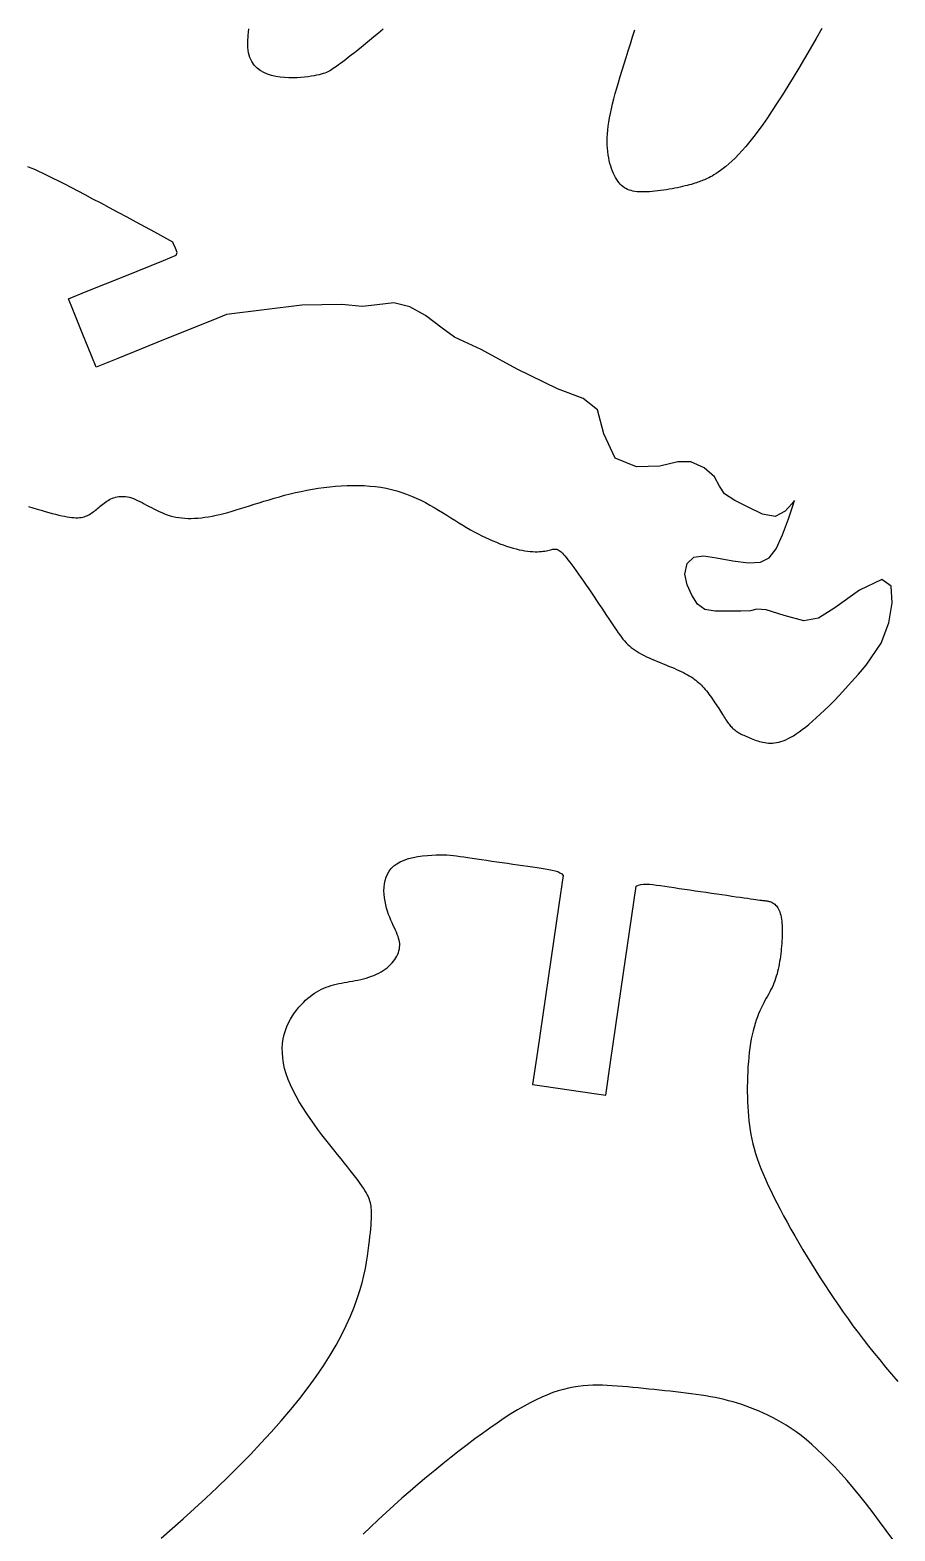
# Model space of a CAD drawing. Header units: millimetres. Extents: x 183 to 709, y 54 to 434.
# Drawn here: x 515.3 to 571.5, y 167.2 to 264.9 of the extents above; entities that cross this region are included whole.
import ezdxf

# ---------------------------------------------------------------- set-up
doc = ezdxf.new("R2010")
doc.units = ezdxf.units.MM

msp = doc.modelspace()

# ---------------------------------------------------------------- linework, layer by layer
for p, q in [((524.606, 250.995), (524.553, 251.123)), ((523.957, 249.928), (524.779, 250.258)), ((524.724, 250.714), (524.606, 250.995)), ((524.842, 250.434), (524.724, 250.714)), ((524.779, 250.258), (524.842, 250.434)), ((521.435, 248.911), (523.957, 249.928)), ((518.912, 247.895), (521.435, 248.911)), ((517.766, 247.433), (518.912, 247.895)), ((518.046, 246.737), (517.766, 247.433)), ((518.663, 245.207), (518.046, 246.737)), ((528.049, 246.402), (527.147, 246.038)), ((532.938, 247.005), (528.049, 246.402)), ((535.555, 247.054), (532.938, 247.005)), ((536.869, 246.937), (535.555, 247.054)), ((537.847, 247.044), (536.869, 246.937)), ((538.936, 247.172), (537.847, 247.044)), ((539.971, 246.909), (538.936, 247.172)), ((541.003, 246.333), (539.971, 246.909)), ((542.083, 245.519), (541.003, 246.333)), ((527.147, 246.038), (524.056, 244.792)), ((542.876, 244.935), (542.083, 245.519)), ((519.28, 243.676), (518.663, 245.207)), ((524.056, 244.792), (520.965, 243.547)), ((543.483, 244.647), (542.876, 244.935)), ((544.607, 244.128), (543.483, 244.647)), ((519.56, 242.981), (519.28, 243.676)), ((520.965, 243.547), (519.56, 242.981)), ((546.955, 242.85), (544.607, 244.128)), ((549.59, 241.577), (546.955, 242.85)), ((551.258, 240.937), (549.59, 241.577)), ((552.185, 240.2), (551.258, 240.937)), ((552.6, 238.637), (552.185, 240.2)), ((553.332, 237.054), (552.6, 238.637)), ((554.718, 236.482), (553.332, 237.054)), ((556.245, 236.531), (554.718, 236.482)), ((557.4, 236.811), (556.245, 236.531)), ((558.256, 236.818), (557.4, 236.811)), ((559.113, 236.433), (558.256, 236.818)), ((559.796, 235.845), (559.113, 236.433)), ((560.128, 235.24), (559.796, 235.845)), ((560.451, 234.738), (560.128, 235.24)), ((561.123, 234.299), (560.451, 234.738)), ((561.993, 233.871), (561.123, 234.299)), ((562.909, 233.404), (561.993, 233.871)), ((564.395, 233.603), (563.734, 233.262)), ((564.834, 234.07), (564.395, 233.603)), ((564.607, 233.1), (564.886, 233.952)), ((564.994, 234.305), (564.834, 234.07)), ((564.886, 233.952), (564.994, 234.305)), ((563.734, 233.262), (562.909, 233.404)), ((564.227, 232.061), (564.607, 233.1)), ((563.812, 231.144), (564.227, 232.061)), ((558.016, 230.187), (558.447, 230.609)), ((558.447, 230.609), (559.079, 230.686)), ((559.079, 230.686), (559.923, 230.558)), ((563.362, 230.565), (563.812, 231.144)), ((557.868, 229.509), (558.016, 230.187)), ((559.923, 230.558), (560.989, 230.362)), ((560.989, 230.362), (562.018, 230.24)), ((562.018, 230.24), (562.787, 230.285)), ((562.787, 230.285), (563.362, 230.565)), ((558.013, 228.799), (557.868, 229.509)), ((558.325, 228.124), (558.013, 228.799)), ((570.686, 229.147), (569.221, 228.459)), ((571.297, 228.726), (570.686, 229.147)), ((571.349, 227.641), (571.297, 228.726)), ((558.683, 227.549), (558.325, 228.124)), ((569.221, 228.459), (567.633, 227.304)), ((559.158, 227.205), (558.683, 227.549)), ((559.848, 227.095), (559.158, 227.205)), ((560.664, 227.095), (559.848, 227.095)), ((561.518, 227.082), (560.664, 227.095)), ((562.135, 227.118), (561.518, 227.082)), ((562.554, 227.216), (562.135, 227.118)), ((563.157, 227.179), (562.554, 227.216)), ((564.329, 226.807), (563.157, 227.179)), ((565.611, 226.464), (564.329, 226.807)), ((567.633, 227.304), (566.571, 226.634)), ((571.137, 226.339), (571.349, 227.641)), ((566.571, 226.634), (565.611, 226.464)), ((570.639, 225.02), (571.137, 226.339)), ((569.67, 223.567), (570.639, 225.02)), ((549.952, 209.89), (549.672, 207.972)), ((554.421, 207.268), (554.702, 209.197)), ((549.672, 207.972), (548.977, 203.204)), ((553.726, 202.505), (554.421, 207.268)), ((548.977, 203.204), (548.281, 198.437)), ((553.031, 197.742), (553.726, 202.505)), ((548.281, 198.437), (547.965, 196.27)), ((552.715, 195.577), (553.031, 197.742)), ((547.965, 196.27), (548.707, 196.162)), ((548.707, 196.162), (550.34, 195.923)), ((550.34, 195.923), (551.973, 195.685)), ((551.973, 195.685), (552.715, 195.577))]:
    msp.add_line(p, q)
for points in [[(538.24, 264.988), (537.932, 264.723), (537.637, 264.474), (537.356, 264.24), (537.09, 264.02), (536.837, 263.814), (536.598, 263.623), (536.373, 263.445), (536.163, 263.28), (535.966, 263.129), (535.784, 262.99), (535.616, 262.864), (535.463, 262.75), (535.324, 262.648), (535.199, 262.557), (535.088, 262.478), (534.989, 262.409), (534.897, 262.348), (534.81, 262.295), (534.725, 262.247), (534.637, 262.204), (534.544, 262.164), (534.443, 262.125), (534.33, 262.087), (534.204, 262.05), (534.064, 262.014), (533.91, 261.979), (533.741, 261.946), (533.555, 261.914), (533.351, 261.886), (533.13, 261.859), (532.89, 261.837), (532.634, 261.819), (532.367, 261.81), (532.092, 261.81), (531.812, 261.823), (531.532, 261.851), (531.254, 261.895), (530.983, 261.959), (530.722, 262.044), (530.474, 262.153), (530.245, 262.288), (530.036, 262.452), (529.852, 262.647), (529.697, 262.875), (529.574, 263.138), (529.486, 263.439), (529.437, 263.779), (529.425, 264.155), (529.448, 264.563), (529.503, 264.998)], [(566.788, 265.034), (566.405, 264.366), (566.026, 263.71), (565.652, 263.069), (565.283, 262.446), (564.921, 261.843), (564.567, 261.263), (564.22, 260.707), (563.883, 260.178), (563.555, 259.677), (563.238, 259.208), (562.932, 258.77), (562.639, 258.367), (562.358, 257.998), (562.089, 257.66), (561.832, 257.351), (561.586, 257.072), (561.353, 256.819), (561.131, 256.592), (560.921, 256.388), (560.722, 256.206), (560.534, 256.045), (560.358, 255.903), (560.192, 255.778), (560.038, 255.669), (559.894, 255.574), (559.761, 255.492), (559.639, 255.42), (559.527, 255.358), (559.424, 255.304), (559.327, 255.257), (559.237, 255.215), (559.15, 255.178), (559.065, 255.144), (558.98, 255.112), (558.894, 255.08), (558.805, 255.048), (558.712, 255.015), (558.615, 254.982), (558.511, 254.948), (558.401, 254.914), (558.283, 254.879), (558.157, 254.843), (558.022, 254.807), (557.877, 254.771), (557.723, 254.735), (557.56, 254.698), (557.391, 254.662), (557.216, 254.627), (557.036, 254.593), (556.853, 254.561), (556.667, 254.53), (556.48, 254.501), (556.292, 254.475), (556.105, 254.452), (555.919, 254.431), (555.737, 254.414), (555.559, 254.4), (555.386, 254.391), (555.219, 254.386), (555.059, 254.385), (554.906, 254.389), (554.76, 254.399), (554.622, 254.415), (554.49, 254.438), (554.365, 254.467), (554.247, 254.503), (554.135, 254.547), (554.03, 254.599), (553.931, 254.659), (553.837, 254.728), (553.748, 254.805), (553.664, 254.891), (553.583, 254.985), (553.506, 255.089), (553.432, 255.201), (553.359, 255.323), (553.29, 255.454), (553.223, 255.593), (553.16, 255.742), (553.101, 255.899), (553.046, 256.064), (552.996, 256.238), (552.951, 256.42), (552.912, 256.61), (552.879, 256.808), (552.852, 257.014), (552.832, 257.228), (552.819, 257.449), (552.814, 257.677), (552.817, 257.913), (552.828, 258.156), (552.849, 258.406), (552.878, 258.664), (552.917, 258.931), (552.964, 259.209), (553.021, 259.497), (553.086, 259.798), (553.161, 260.112), (553.245, 260.441), (553.338, 260.784), (553.439, 261.143), (553.548, 261.515), (553.664, 261.902), (553.786, 262.301), (553.914, 262.714), (554.046, 263.138), (554.181, 263.574), (554.32, 264.02), (554.461, 264.475), (554.604, 264.935)], [(524.553, 251.123), (523.97, 251.442), (523.376, 251.765), (522.777, 252.09), (522.178, 252.414), (521.583, 252.735), (520.999, 253.049), (520.43, 253.353), (519.882, 253.646), (519.358, 253.924), (518.86, 254.186), (518.389, 254.434), (517.943, 254.666), (517.523, 254.883), (517.131, 255.083), (516.765, 255.268), (516.425, 255.436), (516.113, 255.587), (515.827, 255.722), (515.566, 255.838), (515.328, 255.937), (515.113, 256.018)], [(515.168, 233.897), (515.445, 233.818), (515.717, 233.739), (515.983, 233.661), (516.238, 233.586), (516.482, 233.517), (516.712, 233.453), (516.928, 233.397), (517.131, 233.347), (517.321, 233.304), (517.5, 233.267), (517.668, 233.237), (517.825, 233.213), (517.972, 233.195), (518.111, 233.183), (518.241, 233.178), (518.363, 233.178), (518.477, 233.185), (518.586, 233.198), (518.688, 233.216), (518.785, 233.24), (518.878, 233.27), (518.966, 233.305), (519.052, 233.346), (519.134, 233.391), (519.214, 233.441), (519.293, 233.495), (519.37, 233.552), (519.447, 233.612), (519.523, 233.674), (519.6, 233.739), (519.678, 233.804), (519.756, 233.871), (519.836, 233.938), (519.916, 234.004), (519.998, 234.069), (520.081, 234.133), (520.166, 234.193), (520.253, 234.251), (520.342, 234.305), (520.434, 234.355), (520.527, 234.401), (520.622, 234.442), (520.72, 234.477), (520.821, 234.508), (520.924, 234.532), (521.03, 234.55), (521.139, 234.561), (521.25, 234.566), (521.365, 234.562), (521.483, 234.551), (521.604, 234.532), (521.728, 234.504), (521.856, 234.466), (521.987, 234.42), (522.122, 234.365), (522.26, 234.303), (522.402, 234.234), (522.548, 234.16), (522.696, 234.082), (522.848, 234), (523.004, 233.917), (523.163, 233.832), (523.325, 233.747), (523.491, 233.664), (523.66, 233.583), (523.832, 233.506), (524.008, 233.434), (524.188, 233.368), (524.37, 233.309), (524.557, 233.259), (524.747, 233.217), (524.94, 233.183), (525.138, 233.158), (525.34, 233.141), (525.546, 233.132), (525.756, 233.131), (525.971, 233.137), (526.191, 233.151), (526.415, 233.173), (526.645, 233.202), (526.88, 233.238), (527.12, 233.282), (527.366, 233.332), (527.617, 233.39), (527.875, 233.454), (528.138, 233.524), (528.407, 233.601), (528.683, 233.683), (528.966, 233.769), (529.255, 233.86), (529.552, 233.953), (529.855, 234.049), (530.166, 234.147), (530.485, 234.246), (530.811, 234.345), (531.144, 234.444), (531.484, 234.541), (531.829, 234.635), (532.18, 234.726), (532.537, 234.812), (532.898, 234.893), (533.264, 234.968), (533.634, 235.036), (534.007, 235.096), (534.382, 235.15), (534.758, 235.195), (535.135, 235.231), (535.513, 235.258), (535.889, 235.276), (536.264, 235.284), (536.637, 235.281), (537.006, 235.267), (537.372, 235.241), (537.733, 235.204), (538.089, 235.155), (538.439, 235.092), (538.782, 235.016), (539.118, 234.927), (539.446, 234.824), (539.767, 234.711), (540.082, 234.586), (540.389, 234.452), (540.69, 234.31), (540.984, 234.16), (541.273, 234.004), (541.555, 233.843), (541.833, 233.678), (542.105, 233.511), (542.373, 233.344), (542.637, 233.176), (542.897, 233.011), (543.155, 232.849), (543.411, 232.693), (543.665, 232.542), (543.917, 232.398), (544.167, 232.26), (544.414, 232.129), (544.658, 232.005), (544.9, 231.887), (545.138, 231.776), (545.372, 231.672), (545.603, 231.575), (545.829, 231.485), (546.051, 231.402), (546.269, 231.327), (546.482, 231.258), (546.689, 231.197), (546.891, 231.143), (547.087, 231.096), (547.278, 231.057), (547.462, 231.025), (547.639, 231), (547.809, 230.982), (547.971, 230.969), (548.125, 230.963), (548.27, 230.963), (548.407, 230.968), (548.534, 230.978), (548.653, 230.992), (548.763, 231.009), (548.865, 231.028), (548.959, 231.049), (549.047, 231.069), (549.128, 231.088), (549.202, 231.106), (549.272, 231.12), (549.337, 231.13), (549.398, 231.135), (549.457, 231.134), (549.515, 231.127), (549.572, 231.111), (549.631, 231.086), (549.691, 231.05), (549.755, 231.004), (549.823, 230.946), (549.896, 230.874), (549.975, 230.789), (550.062, 230.688), (550.157, 230.571), (550.262, 230.437), (550.377, 230.285), (550.504, 230.114), (550.642, 229.926), (550.788, 229.722), (550.943, 229.505), (551.103, 229.277), (551.269, 229.04), (551.439, 228.795), (551.611, 228.544), (551.784, 228.291), (551.957, 228.035), (552.128, 227.781), (552.297, 227.529), (552.461, 227.283), (552.62, 227.043), (552.773, 226.813), (552.918, 226.595), (553.053, 226.39), (553.181, 226.198), (553.301, 226.017), (553.416, 225.849), (553.526, 225.691), (553.633, 225.543), (553.737, 225.405), (553.84, 225.275), (553.943, 225.153), (554.047, 225.038), (554.154, 224.93), (554.263, 224.827), (554.378, 224.729), (554.497, 224.635), (554.624, 224.545), (554.759, 224.458), (554.902, 224.373), (555.053, 224.29), (555.212, 224.208), (555.377, 224.128), (555.548, 224.049), (555.723, 223.971), (555.902, 223.895), (556.083, 223.818), (556.266, 223.743), (556.449, 223.667), (556.632, 223.593), (556.812, 223.519), (556.989, 223.446), (557.161, 223.373), (557.327, 223.302), (557.485, 223.231), (557.635, 223.161), (557.776, 223.092), (557.91, 223.023), (558.036, 222.954), (558.156, 222.885), (558.27, 222.814), (558.378, 222.743), (558.481, 222.671), (558.58, 222.597), (558.674, 222.521), (558.765, 222.442), (558.854, 222.361), (558.94, 222.276), (559.024, 222.189), (559.107, 222.097), (559.189, 222.002), (559.271, 221.902), (559.352, 221.799), (559.433, 221.692), (559.514, 221.582), (559.594, 221.471), (559.672, 221.358), (559.75, 221.244), (559.827, 221.13), (559.903, 221.016), (559.976, 220.902), (560.049, 220.791), (560.119, 220.681), (560.187, 220.574), (560.253, 220.47), (560.317, 220.37), (560.377, 220.275), (560.435, 220.184), (560.49, 220.099), (560.543, 220.018), (560.595, 219.941), (560.645, 219.869), (560.694, 219.8), (560.744, 219.735), (560.793, 219.673), (560.842, 219.614), (560.893, 219.559), (560.945, 219.505), (560.998, 219.454), (561.054, 219.405), (561.113, 219.357), (561.174, 219.311), (561.239, 219.266), (561.308, 219.222), (561.381, 219.179), (561.457, 219.137), (561.537, 219.095), (561.621, 219.053), (561.707, 219.011), (561.797, 218.969), (561.89, 218.927), (561.986, 218.884), (562.085, 218.841), (562.186, 218.799), (562.289, 218.758), (562.395, 218.718), (562.503, 218.679), (562.612, 218.644), (562.723, 218.61), (562.836, 218.581), (562.951, 218.555), (563.067, 218.533), (563.186, 218.517), (563.308, 218.507), (563.433, 218.504), (563.562, 218.507), (563.694, 218.519), (563.831, 218.54), (563.972, 218.57), (564.118, 218.61), (564.269, 218.661), (564.426, 218.724), (564.589, 218.799), (564.758, 218.886), (564.933, 218.987), (565.116, 219.103), (565.306, 219.233), (565.506, 219.38), (565.716, 219.544), (565.937, 219.725), (566.171, 219.926), (566.417, 220.146), (566.679, 220.386), (566.956, 220.649), (567.253, 220.939), (567.573, 221.261), (567.921, 221.623), (568.301, 222.028), (568.716, 222.483), (569.171, 222.994), (569.67, 223.567)], [(523.785, 166.747), (524.504, 167.369), (525.232, 168.013), (525.967, 168.676), (526.703, 169.356), (527.438, 170.05), (528.168, 170.757), (528.888, 171.472), (529.596, 172.196), (530.287, 172.924), (530.958, 173.655), (531.605, 174.386), (532.224, 175.115), (532.812, 175.84), (533.365, 176.559), (533.878, 177.268), (534.35, 177.966), (534.78, 178.651), (535.17, 179.32), (535.521, 179.97), (535.834, 180.601), (536.11, 181.209), (536.35, 181.793), (536.556, 182.35), (536.729, 182.878), (536.872, 183.378), (536.989, 183.849), (537.083, 184.292), (537.159, 184.708), (537.22, 185.097), (537.269, 185.459), (537.311, 185.794), (537.347, 186.104), (537.379, 186.389), (537.408, 186.651), (537.431, 186.892), (537.451, 187.114), (537.466, 187.317), (537.477, 187.503), (537.483, 187.675), (537.485, 187.833), (537.483, 187.978), (537.476, 188.114), (537.465, 188.241), (537.449, 188.36), (537.429, 188.474), (537.404, 188.583), (537.374, 188.69), (537.34, 188.797), (537.3, 188.904), (537.253, 189.014), (537.196, 189.128), (537.13, 189.25), (537.053, 189.381), (536.962, 189.522), (536.858, 189.676), (536.738, 189.844), (536.604, 190.028), (536.454, 190.226), (536.29, 190.439), (536.112, 190.667), (535.919, 190.91), (535.714, 191.168), (535.495, 191.441), (535.263, 191.729), (535.021, 192.03), (534.771, 192.345), (534.516, 192.67), (534.257, 193.006), (533.998, 193.35), (533.741, 193.701), (533.489, 194.058), (533.244, 194.42), (533.007, 194.785), (532.783, 195.152), (532.574, 195.52), (532.381, 195.887), (532.208, 196.252), (532.056, 196.614), (531.929, 196.972), (531.828, 197.323), (531.754, 197.668), (531.704, 198.005), (531.678, 198.333), (531.675, 198.65), (531.694, 198.957), (531.734, 199.252), (531.795, 199.534), (531.874, 199.803), (531.97, 200.057), (532.08, 200.298), (532.202, 200.525), (532.333, 200.74), (532.471, 200.941), (532.614, 201.13), (532.759, 201.306), (532.903, 201.47), (533.047, 201.622), (533.192, 201.763), (533.336, 201.894), (533.481, 202.014), (533.627, 202.124), (533.774, 202.225), (533.922, 202.317), (534.071, 202.402), (534.222, 202.478), (534.376, 202.548), (534.531, 202.611), (534.689, 202.668), (534.85, 202.719), (535.014, 202.765), (535.181, 202.807), (535.351, 202.845), (535.524, 202.879), (535.7, 202.912), (535.878, 202.943), (536.057, 202.975), (536.237, 203.007), (536.418, 203.041), (536.599, 203.077), (536.779, 203.117), (536.957, 203.162), (537.134, 203.21), (537.307, 203.263), (537.477, 203.321), (537.641, 203.384), (537.801, 203.452), (537.954, 203.526), (538.1, 203.606), (538.239, 203.692), (538.371, 203.783), (538.495, 203.879), (538.611, 203.978), (538.719, 204.082), (538.819, 204.189), (538.91, 204.298), (538.992, 204.41), (539.066, 204.524), (539.131, 204.639), (539.186, 204.756), (539.232, 204.872), (539.268, 204.989), (539.294, 205.105), (539.31, 205.22), (539.316, 205.335), (539.312, 205.448), (539.298, 205.563), (539.276, 205.68), (539.244, 205.799), (539.204, 205.923), (539.156, 206.052), (539.1, 206.188), (539.037, 206.331), (538.968, 206.481), (538.895, 206.639), (538.82, 206.806), (538.744, 206.981), (538.668, 207.164), (538.595, 207.357), (538.526, 207.558), (538.463, 207.768), (538.407, 207.985), (538.36, 208.208), (538.324, 208.434), (538.301, 208.663), (538.291, 208.892), (538.298, 209.118), (538.322, 209.342), (538.365, 209.559), (538.429, 209.77), (538.516, 209.972), (538.627, 210.163), (538.764, 210.341), (538.928, 210.504), (539.122, 210.652), (539.348, 210.781), (539.604, 210.891), (539.886, 210.982), (540.185, 211.057), (540.495, 211.116), (540.808, 211.161), (541.116, 211.194), (541.412, 211.216), (541.689, 211.229), (541.941, 211.233), (542.172, 211.231), (542.389, 211.222), (542.598, 211.206), (542.805, 211.185), (543.017, 211.159), (543.239, 211.128), (543.479, 211.093), (543.74, 211.055), (544.023, 211.014), (544.322, 210.97), (544.637, 210.924), (544.963, 210.877), (545.298, 210.828), (545.639, 210.778), (545.982, 210.728), (546.326, 210.678), (546.668, 210.628), (547.004, 210.579), (547.334, 210.531), (547.653, 210.484), (547.96, 210.439), (548.253, 210.396), (548.528, 210.356), (548.785, 210.317), (549.02, 210.279), (549.235, 210.238), (549.427, 210.191), (549.596, 210.135), (549.74, 210.069), (549.859, 209.988), (549.952, 209.89)], [(554.702, 209.197), (554.845, 209.261), (555.001, 209.303), (555.172, 209.324), (555.357, 209.328), (555.559, 209.317), (555.779, 209.295), (556.018, 209.263), (556.277, 209.226), (556.557, 209.185), (556.855, 209.142), (557.17, 209.096), (557.498, 209.048), (557.837, 208.999), (558.184, 208.948), (558.536, 208.897), (558.891, 208.845), (559.245, 208.793), (559.597, 208.742), (559.943, 208.691), (560.28, 208.642), (560.604, 208.595), (560.913, 208.55), (561.205, 208.507), (561.475, 208.468), (561.721, 208.432), (561.944, 208.399), (562.145, 208.37), (562.324, 208.345), (562.483, 208.322), (562.621, 208.303), (562.741, 208.287), (562.843, 208.274), (562.929, 208.264), (563, 208.256), (563.059, 208.25), (563.108, 208.245), (563.151, 208.241), (563.19, 208.236), (563.228, 208.231), (563.266, 208.224), (563.308, 208.215), (563.353, 208.203), (563.401, 208.188), (563.451, 208.169), (563.502, 208.147), (563.555, 208.12), (563.609, 208.089), (563.663, 208.052), (563.716, 208.01), (563.769, 207.961), (563.821, 207.906), (563.871, 207.844), (563.918, 207.775), (563.963, 207.697), (564.005, 207.611), (564.043, 207.517), (564.077, 207.413), (564.107, 207.301), (564.133, 207.181), (564.155, 207.052), (564.173, 206.917), (564.187, 206.775), (564.197, 206.627), (564.203, 206.473), (564.206, 206.313), (564.205, 206.15), (564.201, 205.983), (564.194, 205.813), (564.185, 205.641), (564.173, 205.468), (564.159, 205.295), (564.143, 205.122), (564.125, 204.951), (564.105, 204.781), (564.084, 204.613), (564.06, 204.446), (564.034, 204.281), (564.005, 204.118), (563.974, 203.956), (563.94, 203.797), (563.903, 203.639), (563.862, 203.483), (563.818, 203.33), (563.77, 203.178), (563.719, 203.029), (563.663, 202.881), (563.604, 202.736), (563.54, 202.594), (563.471, 202.454), (563.399, 202.314), (563.323, 202.175), (563.244, 202.033), (563.163, 201.889), (563.081, 201.74), (562.997, 201.586), (562.913, 201.424), (562.829, 201.254), (562.746, 201.075), (562.665, 200.887), (562.585, 200.688), (562.508, 200.478), (562.435, 200.256), (562.366, 200.022), (562.301, 199.776), (562.242, 199.517), (562.188, 199.245), (562.14, 198.962), (562.096, 198.67), (562.058, 198.369), (562.025, 198.061), (561.997, 197.746), (561.974, 197.427), (561.956, 197.104), (561.942, 196.778), (561.934, 196.45), (561.93, 196.123), (561.931, 195.796), (561.936, 195.472), (561.946, 195.151), (561.96, 194.835), (561.979, 194.524), (562.003, 194.217), (562.033, 193.914), (562.069, 193.613), (562.113, 193.314), (562.165, 193.014), (562.226, 192.713), (562.297, 192.41), (562.379, 192.103), (562.471, 191.791), (562.575, 191.473), (562.69, 191.148), (562.817, 190.814), (562.956, 190.471), (563.108, 190.116), (563.273, 189.75), (563.451, 189.37), (563.642, 188.978), (563.845, 188.574), (564.059, 188.161), (564.284, 187.738), (564.519, 187.307), (564.763, 186.869), (565.016, 186.426), (565.276, 185.977), (565.544, 185.525), (565.818, 185.071), (566.098, 184.614), (566.383, 184.158), (566.672, 183.702), (566.966, 183.248), (567.262, 182.797), (567.561, 182.349), (567.864, 181.904), (568.171, 181.462), (568.484, 181.021), (568.804, 180.579), (569.132, 180.138), (569.469, 179.694), (569.816, 179.248), (570.174, 178.798), (570.545, 178.345), (570.927, 177.887), (571.321, 177.424), (571.728, 176.955)], [(571.4, 166.659), (570.97, 167.251), (570.539, 167.834), (570.109, 168.404), (569.681, 168.958), (569.257, 169.493), (568.838, 170.004), (568.426, 170.49), (568.02, 170.95), (567.623, 171.383), (567.234, 171.79), (566.854, 172.17), (566.483, 172.523), (566.122, 172.849), (565.771, 173.147), (565.43, 173.419), (565.1, 173.666), (564.778, 173.889), (564.465, 174.093), (564.158, 174.278), (563.858, 174.448), (563.562, 174.603), (563.271, 174.748), (562.983, 174.884), (562.698, 175.011), (562.414, 175.129), (562.132, 175.24), (561.85, 175.344), (561.568, 175.441), (561.286, 175.531), (561.002, 175.615), (560.716, 175.692), (560.427, 175.765), (560.135, 175.832), (559.838, 175.895), (559.537, 175.953), (559.231, 176.007), (558.918, 176.058), (558.599, 176.106), (558.273, 176.15), (557.94, 176.193), (557.602, 176.233), (557.259, 176.271), (556.913, 176.309), (556.565, 176.345), (556.216, 176.382), (555.866, 176.418), (555.517, 176.454), (555.169, 176.491), (554.823, 176.526), (554.479, 176.56), (554.139, 176.592), (553.802, 176.621), (553.47, 176.647), (553.143, 176.669), (552.821, 176.685), (552.503, 176.696), (552.189, 176.7), (551.876, 176.696), (551.564, 176.682), (551.251, 176.658), (550.936, 176.621), (550.618, 176.572), (550.296, 176.508), (549.967, 176.429), (549.632, 176.334), (549.288, 176.22), (548.935, 176.088), (548.571, 175.935), (548.195, 175.761), (547.806, 175.565), (547.402, 175.344), (546.985, 175.101), (546.553, 174.836), (546.108, 174.549), (545.65, 174.242), (545.179, 173.915), (544.696, 173.569), (544.2, 173.204), (543.694, 172.822), (543.177, 172.424), (542.653, 172.012), (542.124, 171.588), (541.591, 171.154), (541.056, 170.71), (540.522, 170.259), (539.99, 169.803), (539.462, 169.343), (538.94, 168.88), (538.425, 168.414), (537.918, 167.944), (537.42, 167.472), (536.932, 166.997)]]:
    msp.add_lwpolyline(points)

doc.saveas('drawing.dxf')
